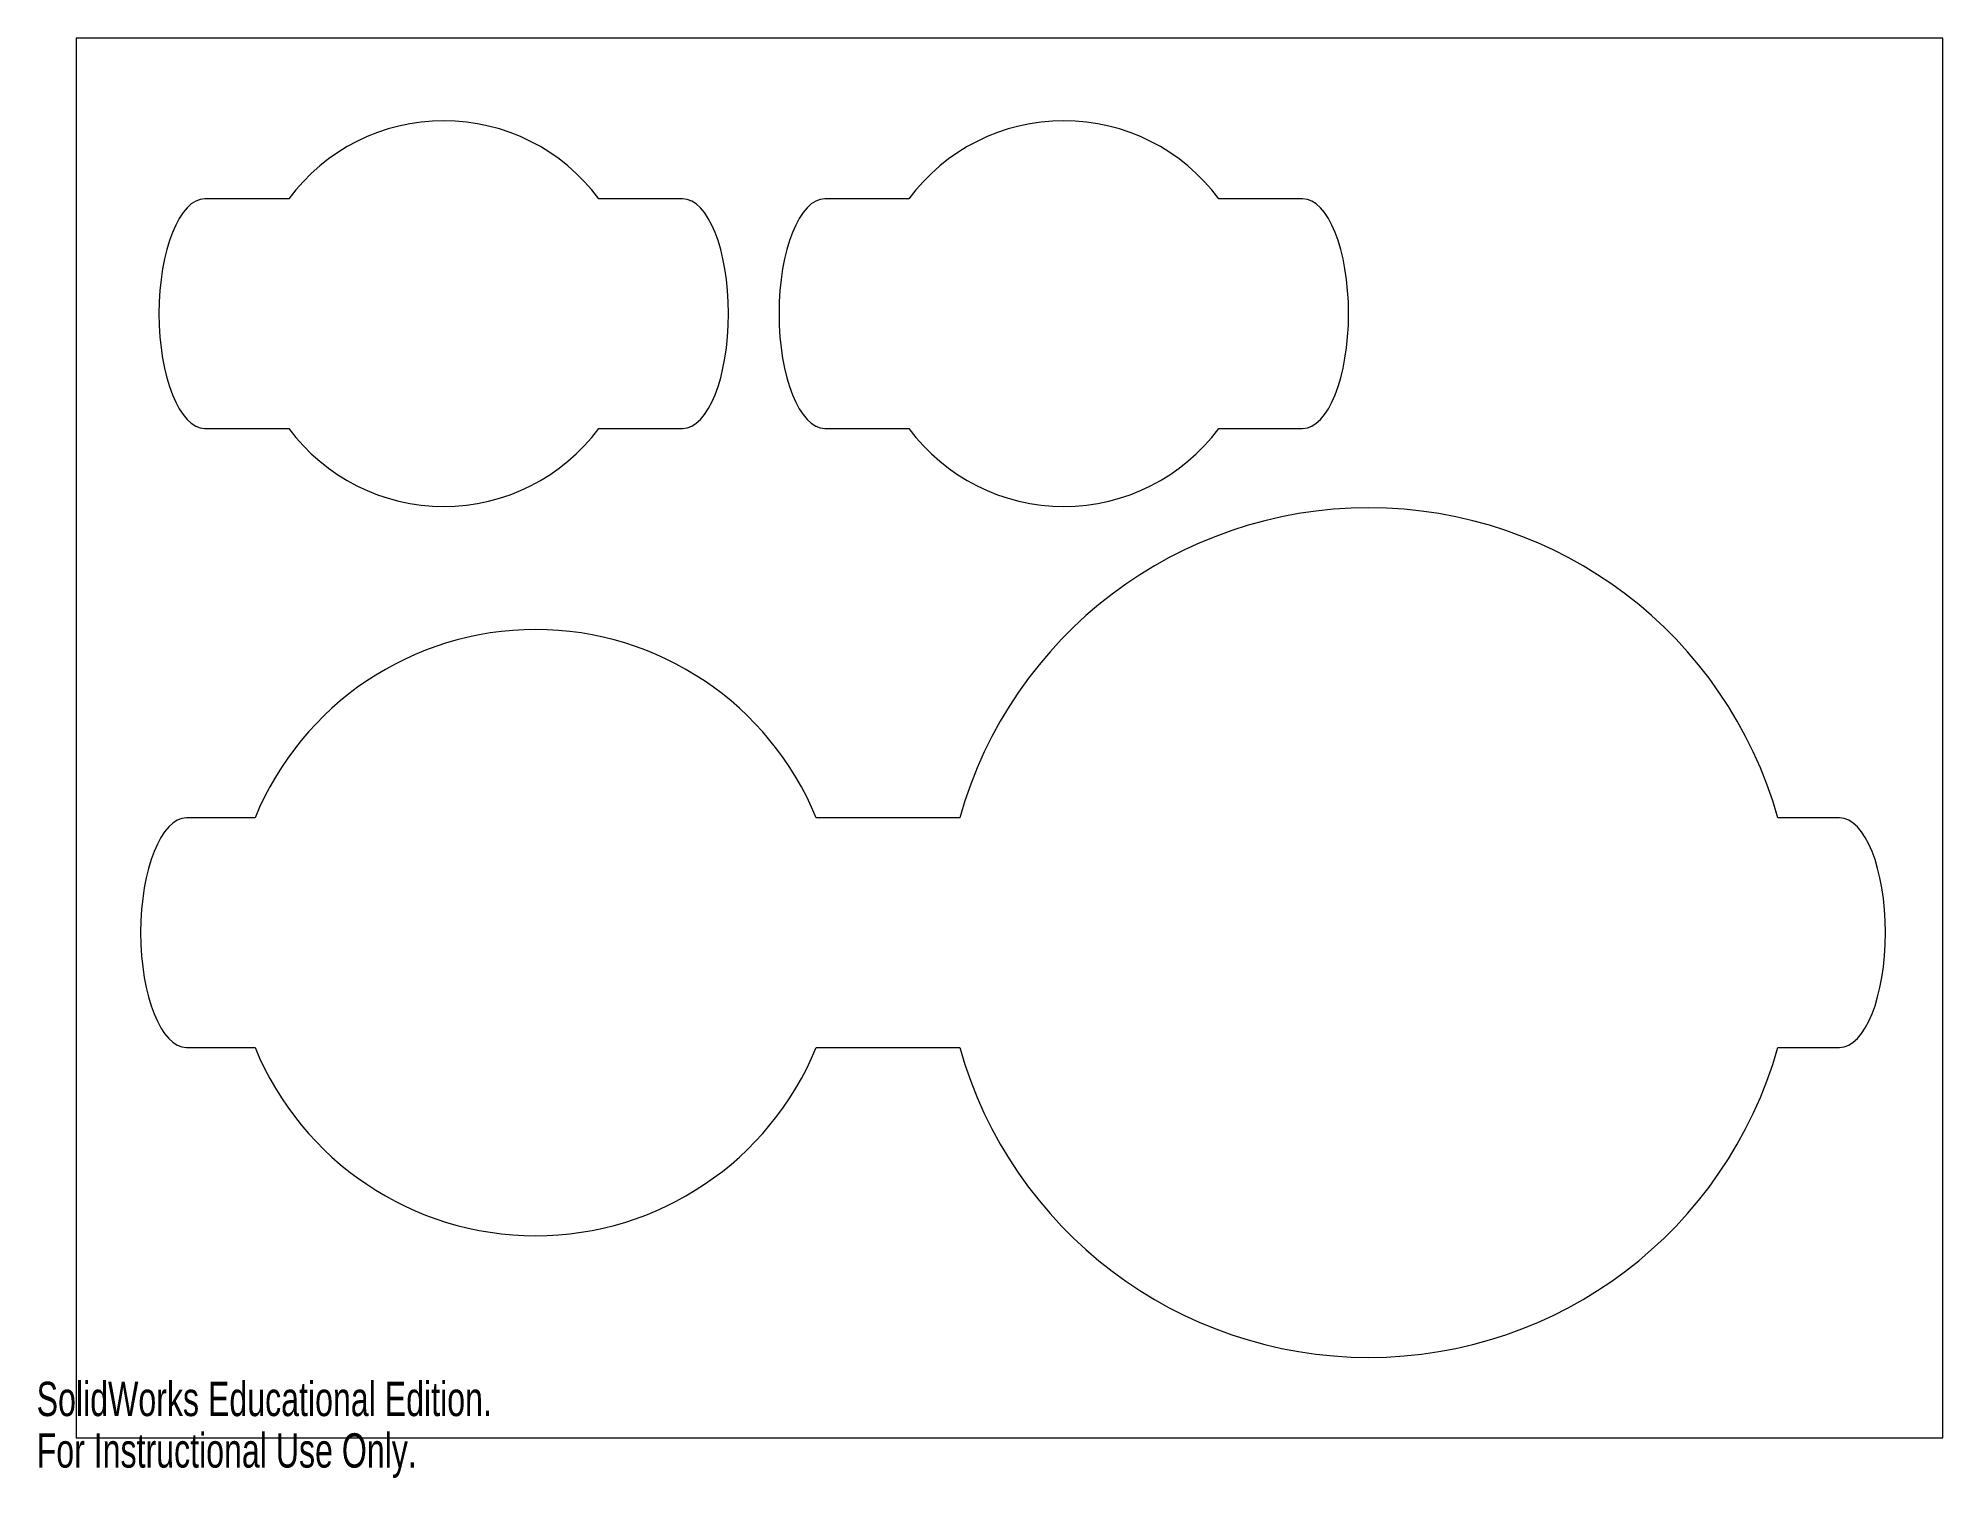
# Model space of a CAD drawing. Header units: millimetres. Extents: x 0 to 20.8, y 0 to 15.7.
import ezdxf

# ---------------------------------------------------------------- set-up
doc = ezdxf.new("R2010")
doc.units = ezdxf.units.MM
doc.styles.add('SLDTEXTSTYLE0', font='TXT', dxfattribs={"width": 0.7})

msp = doc.modelspace()

# ---------------------------------------------------------------- linework, layer by layer
at = {"color": 7, "linetype": 'Continuous', "lineweight": 15}
for p, q in [((20.752, 15.672), (0.432, 15.672)), ((0.432, 15.672), (0.432, 0.432)), ((20.752, 0.432), (20.752, 15.672)), ((2.744, 13.922), (1.832, 13.922)), ((7.032, 13.922), (6.119, 13.922)), ((9.494, 13.922), (8.582, 13.922)), ((13.782, 13.922), (12.869, 13.922)), ((1.832, 11.422), (2.744, 11.422)), ((6.119, 11.422), (7.032, 11.422)), ((8.582, 11.422), (9.494, 11.422)), ((12.869, 11.422), (13.782, 11.422)), ((2.378, 7.182), (1.632, 7.182)), ((10.049, 7.182), (8.486, 7.182)), ((19.627, 7.182), (18.955, 7.182)), ((1.632, 4.682), (2.378, 4.682)), ((8.486, 4.682), (10.049, 4.682)), ((18.955, 4.682), (19.627, 4.682)), ((0.432, 0.432), (20.752, 0.432))]:
    msp.add_line(p, q, dxfattribs=at)
for centre, radius, start, end in [((4.432, 12.672), 2.1, 36.5296, 143.4704), ((11.182, 12.672), 2.1, 36.5296, 143.4704), ((4.432, 12.672), 2.1, 216.5296, 323.4704), ((11.182, 12.672), 2.1, 216.5296, 323.4704), ((14.502, 5.932), 4.625, 15.6804, 164.3196), ((5.432, 5.932), 3.3, 22.2586, 157.7414), ((5.432, 5.932), 3.3, 202.2586, 337.7414), ((14.502, 5.932), 4.625, 195.6804, 344.3196)]:
    msp.add_arc(centre, radius, start, end, dxfattribs=at)
for centre, major_axis in [((1.832, 12.672), (0, -1.25)), ((7.032, 12.672), (0, 1.25)), ((8.582, 12.672), (0, -1.25)), ((13.782, 12.672), (0, 1.25)), ((1.632, 5.932), (0, -1.25)), ((19.627, 5.932), (0, 1.25))]:
    msp.add_ellipse(centre, major_axis=major_axis, ratio=0.4, start_param=3.141593, end_param=6.283185, dxfattribs=at)

# ---------------------------------------------------------------- texts
at = {"color": 7, "linetype": 'Continuous', "char_height": 0.37351, "attachment_point": 1, "style": 'SLDTEXTSTYLE0'}
for s, insert in [('SolidWorks Educational Edition.', (0, 1.042)), ('For Instructional Use Only.', (0, 0.481))]:
    msp.add_mtext(s, dxfattribs=dict(at, insert=insert))

doc.saveas('drawing.dxf')
